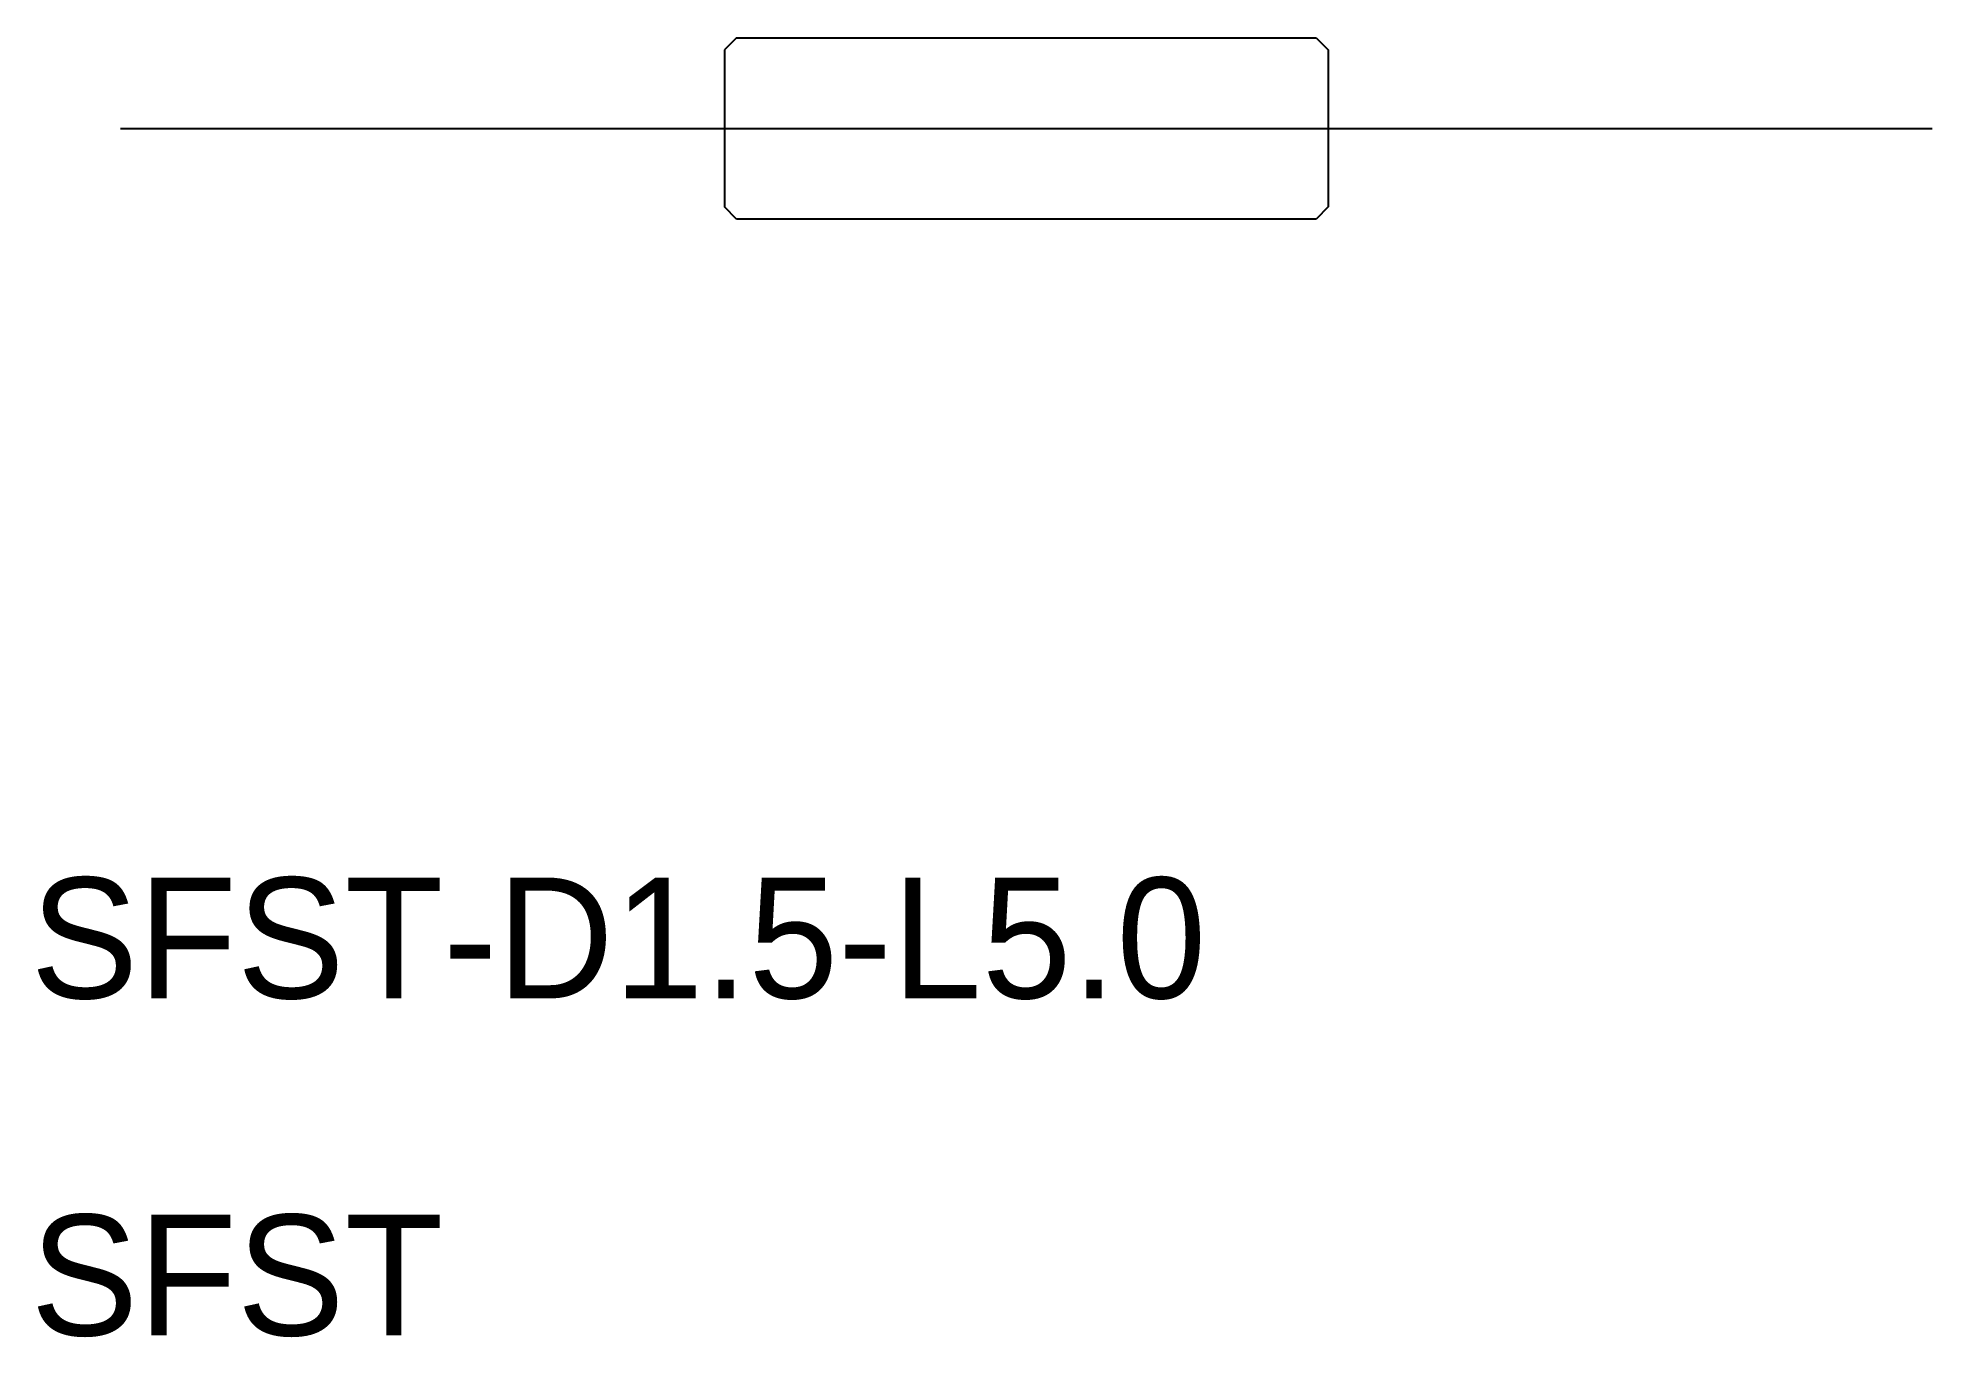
# Model space of a CAD drawing. Extents: x 576.4 to 592, y 589.1 to 599.9.
import ezdxf

# ---------------------------------------------------------------- set-up
doc = ezdxf.new("R2010")
doc.units = 0
doc.linetypes.add('CENTER', pattern=[50.8, 31.75, -6.35, 6.35, -6.35])
doc.layers.get('0').update_dxf_attribs({"linetype": 'CONTINUOUS'})
doc.layers.add('CENTER', color=1, linetype='CENTER')

msp = doc.modelspace()

# ---------------------------------------------------------------- linework, layer by layer
at = {"color": 7, "linetype": 'CONTINUOUS'}
for p, q in [((582.145, 599.851), (582.045, 599.751)), ((582.145, 599.851), (586.945, 599.851)), ((586.945, 599.851), (587.045, 599.751)), ((582.045, 599.751), (582.045, 598.451)), ((587.045, 599.751), (587.045, 598.451)), ((582.145, 598.351), (582.045, 598.451)), ((587.045, 598.451), (586.945, 598.351)), ((586.945, 598.351), (582.145, 598.351))]:
    msp.add_line(p, q, dxfattribs=at)
at = {"layer": 'CENTER', "color": 1, "linetype": 'CENTER'}
msp.add_line((577.045, 599.101), (592.045, 599.101), dxfattribs=at)

# ---------------------------------------------------------------- texts
at = {"color": 7, "linetype": 'CONTINUOUS'}
for s, p in [('SFST-D1.5-L5.0', (576.299, 591.898)), ('SFST', (576.299, 589.106))]:
    msp.add_text(s, height=1, dxfattribs=at).set_placement(p)

doc.saveas('drawing.dxf')
